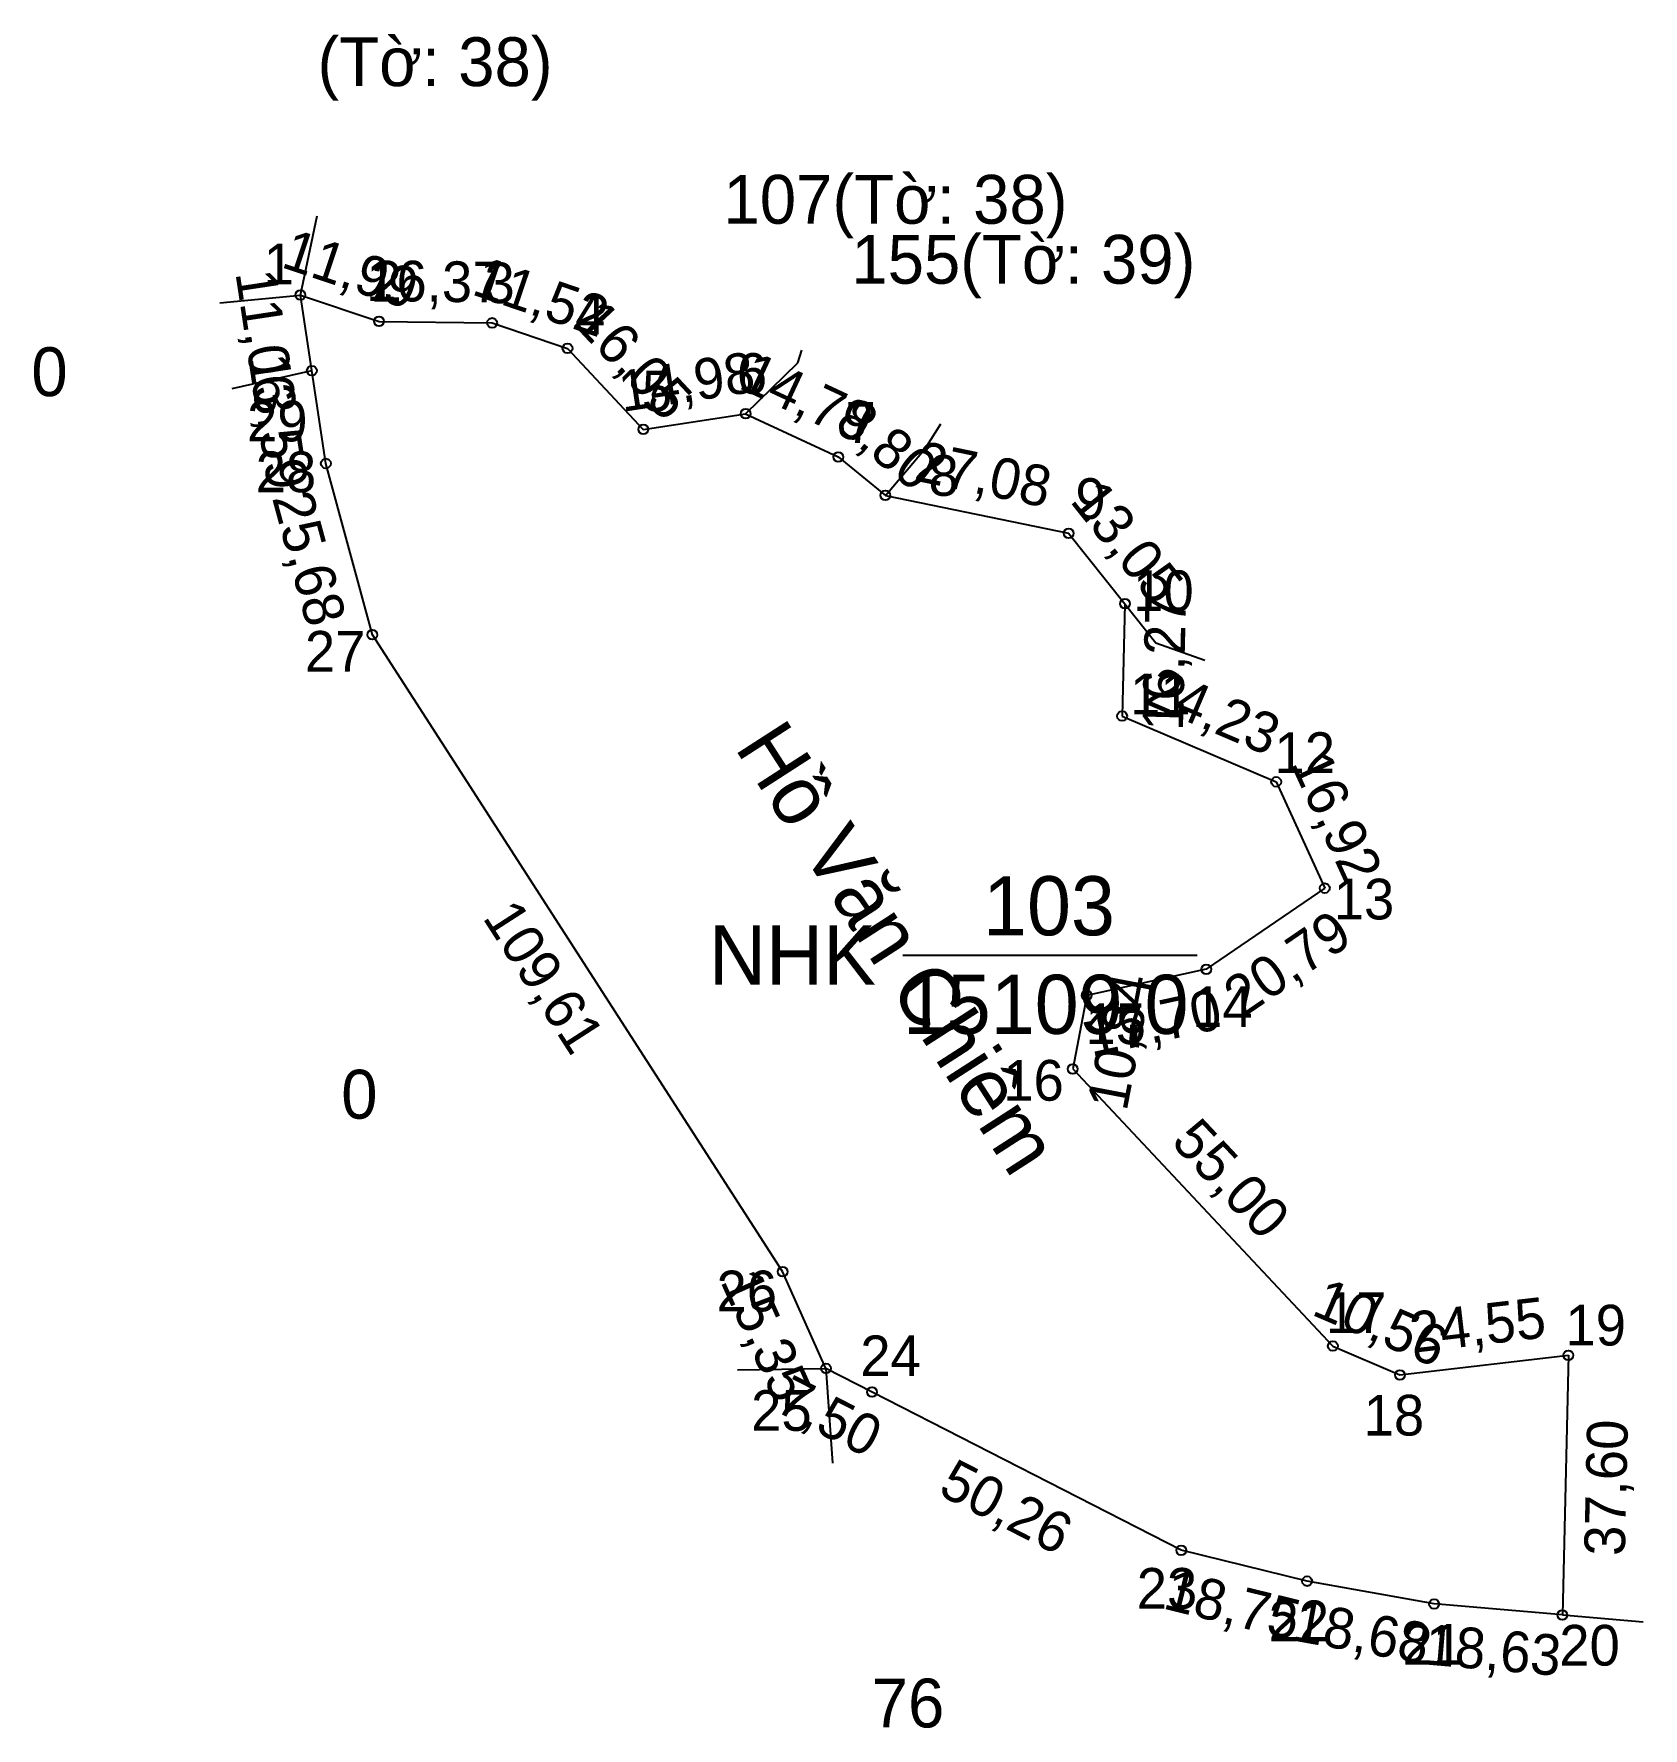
# Model space of a CAD drawing. Extents: x 547819 to 548052, y 1820977 to 1821222.
import ezdxf

# ---------------------------------------------------------------- set-up
doc = ezdxf.new("R2010")
doc.units = 0
for name, color, linetype in [('CanhThua', 7, 'Continuous'), ('ChieuDaiCanhThua', 7, 'Continuous'), ('MocDinhThua', 7, 'Continuous'), ('NhanDiaChinhThua', 7, 'Continuous'), ('NhanTuCan', 7, 'Continuous'), ('RauThua', 7, 'Continuous'), ('SoHieuDinhThua', 7, 'Continuous'), ('TenChuSuDung', 7, 'Continuous')]:
    doc.layers.add(name, color=color, linetype=linetype)

msp = doc.modelspace()

# ---------------------------------------------------------------- linework, layer by layer
at = {"layer": 'CanhThua'}
for p, q in [((547857.63, 1821184.69), (547869, 1821180.89)), ((547859.28, 1821173.76), (547857.63, 1821184.69)), ((547869, 1821180.89), (547885.37, 1821180.67)), ((547885.37, 1821180.67), (547896.28, 1821176.98)), ((547896.28, 1821176.98), (547907.24, 1821165.26)), ((547861.31, 1821160.32), (547859.28, 1821173.76)), ((547907.24, 1821165.26), (547922.05, 1821167.52)), ((547922.05, 1821167.52), (547935.46, 1821161.27)), ((547868.04, 1821135.54), (547861.31, 1821160.32)), ((547935.46, 1821161.27), (547942.28, 1821155.71)), ((547942.28, 1821155.71), (547968.8, 1821150.23)), ((547968.8, 1821150.23), (547976.94, 1821140.03)), ((547976.94, 1821140.03), (547976.54, 1821123.77)), ((547927.4, 1821043.39), (547868.04, 1821135.54)), ((547976.54, 1821123.77), (547998.83, 1821114.26)), ((547998.83, 1821114.26), (548005.87, 1821098.87)), ((548005.87, 1821098.87), (547988.71, 1821087.14)), ((547988.71, 1821087.14), (547971.42, 1821083.36)), ((547971.42, 1821083.36), (547969.38, 1821072.71)), ((547969.38, 1821072.71), (548007.03, 1821032.61)), ((547933.67, 1821029.37), (547927.4, 1821043.39)), ((548007.03, 1821032.61), (548016.74, 1821028.44)), ((547940.35, 1821025.96), (547933.67, 1821029.37)), ((548016.74, 1821028.44), (548041.12, 1821031.29)), ((548041.12, 1821031.29), (548040.25, 1820993.71)), ((547985.09, 1821003.07), (547940.35, 1821025.96)), ((548003.31, 1820998.6), (547985.09, 1821003.07)), ((548021.69, 1820995.3), (548003.31, 1820998.6)), ((548040.25, 1820993.71), (548021.69, 1820995.3))]:
    msp.add_line(p, q, dxfattribs=at)
at = {"layer": 'MocDinhThua'}
for centre in [(547857.63, 1821184.69), (547869, 1821180.89), (547885.37, 1821180.67), (547896.28, 1821176.98), (547859.28, 1821173.76), (547922.05, 1821167.52), (547907.24, 1821165.26), (547935.46, 1821161.27), (547861.31, 1821160.32), (547942.28, 1821155.71), (547968.8, 1821150.23), (547976.94, 1821140.03), (547868.04, 1821135.54), (547976.54, 1821123.77), (547998.83, 1821114.26), (548005.87, 1821098.87), (547988.71, 1821087.14), (547971.42, 1821083.36), (547969.38, 1821072.71), (547927.4, 1821043.39), (548007.03, 1821032.61), (548041.12, 1821031.29), (547933.67, 1821029.37), (548016.74, 1821028.44), (547940.35, 1821025.96), (547985.09, 1821003.07), (548003.31, 1820998.6), (548021.69, 1820995.3), (548040.25, 1820993.71)]:
    msp.add_circle(centre, 0.707, dxfattribs=at)
at = {"layer": 'NhanDiaChinhThua'}
msp.add_line((547944.8, 1821089.2), (547987.41, 1821089.2), dxfattribs=at)
at = {"layer": 'RauThua'}
for p, q in [((547857.63, 1821184.69), (547860.05, 1821196.15)), ((547857.63, 1821184.69), (547860.05, 1821196.15)), ((547845.96, 1821183.57), (547857.63, 1821184.69)), ((547929.6, 1821174.87), (547930.18, 1821176.72)), ((547847.76, 1821171.16), (547859.28, 1821173.76)), ((547922.05, 1821167.52), (547929.6, 1821174.87)), ((547948.06, 1821162.55), (547950.28, 1821166.08)), ((547942.28, 1821155.71), (547948.06, 1821162.55)), ((547976.94, 1821140.03), (547981.43, 1821134.39)), ((547981.43, 1821134.39), (547988.52, 1821131.87)), ((547920.86, 1821029.18), (547933.67, 1821029.37)), ((547933.67, 1821029.37), (547934.64, 1821015.65)), ((548040.25, 1820993.71), (548051.93, 1820992.7))]:
    msp.add_line(p, q, dxfattribs=at)

# ---------------------------------------------------------------- texts
at = {"layer": 'ChieuDaiCanhThua'}
for s, rotation, p in [('11,99', 341.5197, (547854.66, 1821188.79)), ('16,37', 359.23, (547867.12, 1821183.86)), ('11,52', 341.3133, (547882.23, 1821184.84)), ('11,06', 278.5779, (547848.21, 1821187.9)), ('16,05', 313.0808, (547897, 1821180.53)), ('14,98', 8.6764, (547904.21, 1821167.78)), ('13,59', 278.5756, (547850.05, 1821175.72)), ('14,79', 335.0112, (547920.84, 1821171.33)), ('8,80', 320.8114, (547934.68, 1821165.7)), ('27,08', 348.3249, (547946.24, 1821157.9)), ('13,05', 308.5686, (547968.86, 1821154.88)), ('25,68', 285.1947, (547853.5, 1821155.37)), ('16,27', 88.6226, (547985.33, 1821121.59)), ('24,23', 336.9079, (547979.55, 1821125.69)), ('16,92', 294.5874, (548000.84, 1821116.95)), ('109,61', 302.7915, (547883.89, 1821094.62)), ('20,79', 34.3572, (547993.93, 1821080.01)), ('10,84', 79.1895, (547977.18, 1821066.47)), ('17,70', 12.3181, (547972.09, 1821074.47)), ('55,00', 313.1995, (547983.45, 1821062.03)), ('15,35', 294.0792, (547918.34, 1821042.02)), ('10,56', 336.7366, (548003.77, 1821037.22)), ('24,55', 6.6601, (548018.53, 1821031.62)), ('7,50', 332.916, (547926.04, 1821023.36)), ('37,60', 88.6755, (548049.28, 1821002.21)), ('50,26', 332.9164, (547949.71, 1821011.25)), ('18,75', 346.2068, (547982.26, 1820994.68)), ('18,68', 349.8013, (548000.99, 1820990.05)), ('18,63', 355.0977, (548020.15, 1820986.56))]:
    msp.add_text(s, height=5.888, rotation=rotation, dxfattribs=at).set_placement(p)
at = {"layer": 'NhanDiaChinhThua'}
for s, p in [('103', (547956.41, 1821092.05)), ('NHK', (547916.74, 1821084.92)), ('15109,0', (547944.8, 1821077.79))]:
    msp.add_text(s, height=8.554, dxfattribs=at).set_placement(p)
at = {"layer": 'NhanTuCan'}
for s, height, p in [('(Tờ: 38)', 7.065, (547860.1, 1821214.93)), ('107(Tờ: 38)', 7.0655, (547918.85, 1821195.02)), ('155(Tờ: 39)', 7.0655, (547937.35, 1821186.34)), ('0', 7.07, (547818.69, 1821170.07)), ('0', 7.07, (547863.53, 1821065.52)), ('76', 7.065, (547940.3, 1820977.43))]:
    msp.add_text(s, height=height, dxfattribs=at).set_placement(p)
at = {"layer": 'SoHieuDinhThua'}
for s, height, p in [('1', 5.89, (547852.31, 1821186.25)), ('2', 5.89, (547867.92, 1821183.75)), ('3', 5.89, (547884.26, 1821183.53)), ('4', 5.89, (547897.38, 1821178.99)), ('6', 5.89, (547920.79, 1821170.4)), ('5', 5.89, (547907.05, 1821167.88)), ('29', 5.888, (547849.9, 1821163.52)), ('7', 5.89, (547936.49, 1821163.31)), ('28', 5.888, (547851.15, 1821156.17)), ('8', 5.89, (547948.52, 1821155.65)), ('9', 5.89, (547969.78, 1821152.3)), ('10', 5.888, (547978.14, 1821138.96)), ('27', 5.888, (547858.27, 1821130.2)), ('11', 5.888, (547977.68, 1821124.01)), ('12', 5.888, (547998.59, 1821115.54)), ('13', 5.888, (548007.16, 1821094.35)), ('14', 5.888, (547986.67, 1821078.79)), ('15', 5.888, (547971.22, 1821076.31)), ('16', 5.888, (547959.34, 1821068.12)), ('26', 5.888, (547917.84, 1821037.64)), ('17', 5.888, (548006.03, 1821034.49)), ('19', 5.888, (548040.69, 1821032.7)), ('24', 5.888, (547938.65, 1821028.26)), ('25', 5.888, (547922.85, 1821020.35)), ('18', 5.888, (548011.49, 1821019.67)), ('23', 5.888, (547978.65, 1820994.61)), ('22', 5.888, (547997.73, 1820989.9)), ('21', 5.888, (548017.1, 1820986.52)), ('20', 5.888, (548039.8, 1820986.38))]:
    msp.add_text(s, height=height, dxfattribs=at).set_placement(p)
at = {"layer": 'TenChuSuDung'}
msp.add_text('Hồ Văn Chiêm', height=8.5541, rotation=302.7915, dxfattribs=at).set_placement((547920.37, 1821119.22))

doc.saveas('drawing.dxf')
